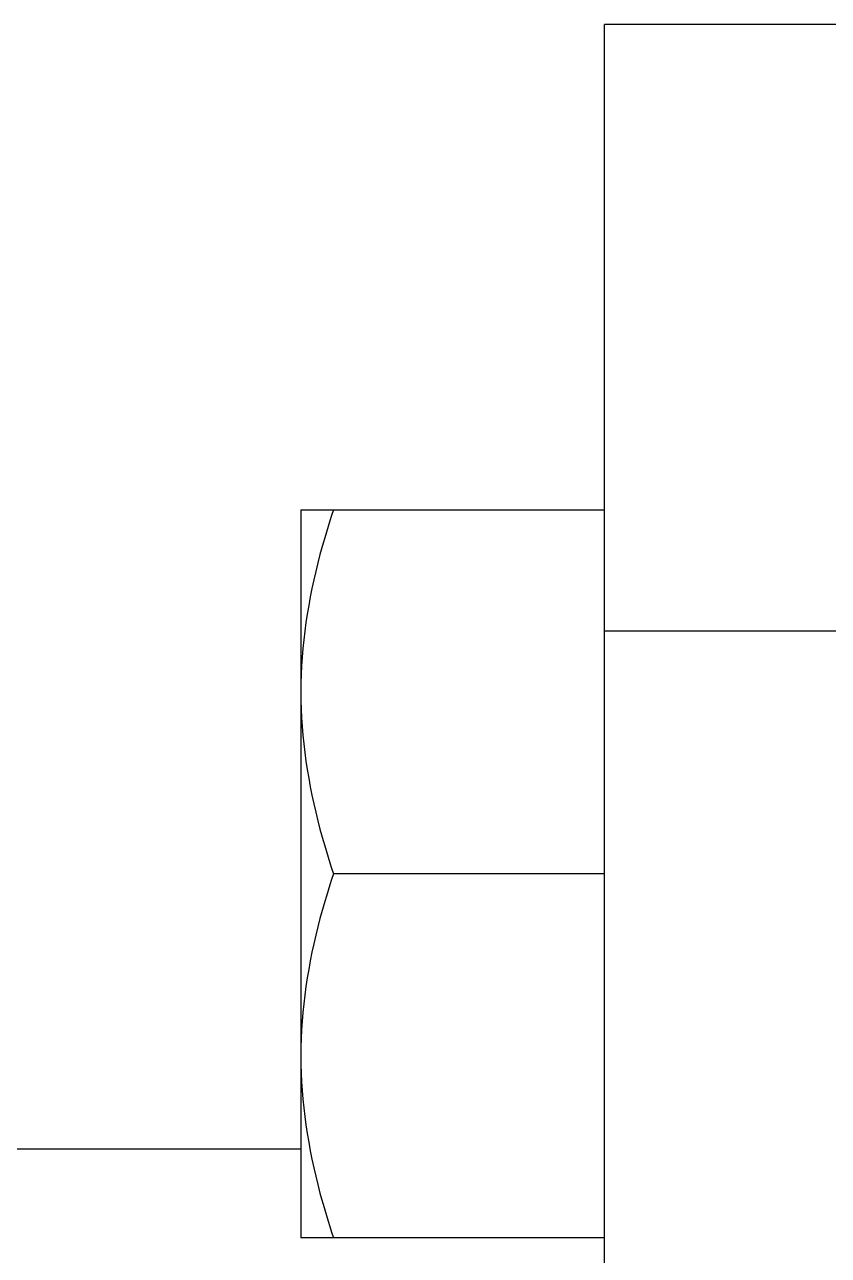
# Model space of a CAD drawing. Extents: x 4995099 to 5303443, y 4627657 to 4889583.
# Drawn here: x 5021018.2 to 5021306.7, y 4732036.4 to 4732478.3 of the extents above; entities that cross this region are included whole.
import ezdxf

# ---------------------------------------------------------------- set-up
doc = ezdxf.new("R2010")
doc.units = 0
doc.header["$LTSCALE"] = 1000
doc.header["$MEASUREMENT"] = 0
doc.layers.get('0').update_dxf_attribs({"color": 4, "linetype": 'CONTINUOUS'})

msp = doc.modelspace()

# ---------------------------------------------------------------- linework, layer by layer
at = {"linetype": 'Continuous'}
for p, q in [((5021226.28, 4731908.73), (5021226.28, 4732478.34)), ((5021313.4, 4732478.34), (5021226.28, 4732478.34)), ((5021117.38, 4732304.1), (5021117.38, 4732042.74)), ((5021117.38, 4732304.1), (5021226.28, 4732304.1)), ((5021313.4, 4732260.54), (5021226.28, 4732260.54)), ((5021226.28, 4732173.42), (5021129.05, 4732173.42)), ((5020638.22, 4732074.69), (5021117.38, 4732074.69)), ((5021226.28, 4732042.74), (5021117.38, 4732042.74))]:
    msp.add_line(p, q, dxfattribs=at)
for points, knots in [([(5021129.05, 4732304.1), (5021127.28, 4732298.8), (5021120.83, 4732277.6), (5021117.38, 4732255.35), (5021117.38, 4732238.76)], [0, 0, 0, 0, 0.251892, 1, 1, 1, 1]), ([(5021117.38, 4732238.76), (5021117.38, 4732222.17), (5021120.83, 4732199.92), (5021127.28, 4732178.72), (5021129.05, 4732173.42)], [0, 0, 0, 0, 0.748108, 1, 1, 1, 1]), ([(5021129.05, 4732173.42), (5021127.28, 4732168.12), (5021120.83, 4732146.92), (5021117.38, 4732124.67), (5021117.38, 4732108.08)], [0, 0, 0, 0, 0.251892, 1, 1, 1, 1]), ([(5021117.38, 4732108.08), (5021117.38, 4732091.49), (5021120.83, 4732069.24), (5021127.28, 4732048.04), (5021129.05, 4732042.74)], [0, 0, 0, 0, 0.748108, 1, 1, 1, 1])]:
    msp.add_open_spline(points, degree=3, knots=knots, dxfattribs=at)

doc.saveas('drawing.dxf')
